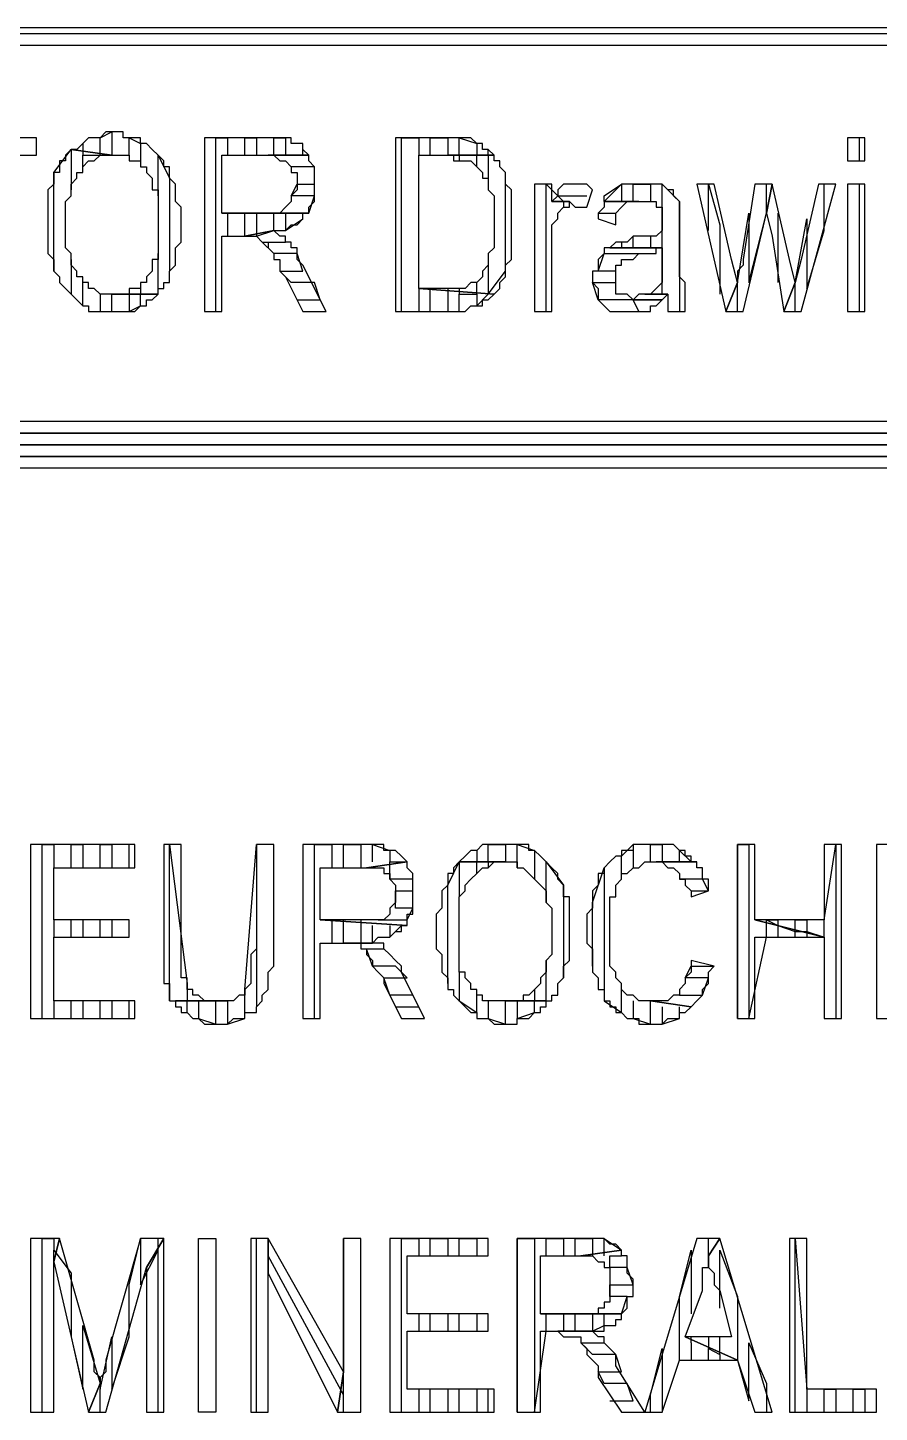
# Model space of a CAD drawing. Extents: x 0 to 594, y 0 to 420.
# Drawn here: x 424.55 to 439.25, y 48.3 to 72.2 of the extents above; entities that cross this region are included whole.
import ezdxf

# ---------------------------------------------------------------- set-up
doc = ezdxf.new("R2010")
doc.units = 0

msp = doc.modelspace()

# ---------------------------------------------------------------- linework, layer by layer
at = {"layer": 'GT_1', "flags": 128}
for points in [[(404, 72.2), (404, 71.9), (584, 71.9), (584, 72.2), (404, 72.2)], [(404, 72.1), (584, 72.1)], [(404, 72.1), (584, 72.1)], [(424.7, 70.3), (422.7, 70.3), (422.7, 70), (423.5, 70), (423.5, 67.3), (423.9, 67.3), (423.9, 70), (424.7, 70), (424.7, 70.3)], [(426, 70.4), (426, 70.4), (426, 70.4), (425.9, 70.4), (425.8, 70.3), (425.7, 70.3), (425.7, 70.3), (425.6, 70.3), (425.6, 70.3), (425.5, 70.2), (425.5, 70.2), (425.4, 70.1), (425.3, 70.1), (425.3, 70.1), (426, 70), (426.1, 70), (426.2, 70), (426.2, 70), (426.3, 70), (426.3, 69.9), (426.4, 69.9), (426.5, 69.9), (426.5, 69.8), (426.6, 69.8), (426.6, 69.7), (426.6, 69.7), (426.7, 69.6), (426.7, 69.5), (426.7, 69.4), (426.8, 69.4), (426.8, 69.3), (426.8, 69.2), (426.8, 69.2), (426.8, 69.1), (426.8, 69), (426.8, 68.9), (426.8, 68.8), (426.8, 68.7), (426.8, 68.6), (426.8, 68.6), (426.8, 68.5), (426.8, 68.4), (426.8, 68.3), (426.8, 68.2), (426.7, 68.2), (426.7, 68.1), (426.7, 68), (426.7, 68), (426.6, 67.9), (426.6, 67.8), (426.5, 67.8), (426.5, 67.7), (426.4, 67.7), (426.3, 67.7), (426.3, 67.6), (426.2, 67.6), (426.2, 67.6), (426.1, 67.6), (426, 67.6), (426.8, 67.6), (426.8, 67.7), (426.9, 67.7), (426.9, 67.8), (427, 67.8), (427, 67.9), (427, 68), (427.1, 68.1), (427.1, 68.1), (427.1, 68.2), (427.1, 68.3), (427.1, 68.4), (427.2, 68.5), (427.2, 68.5), (427.2, 68.6), (427.2, 68.7), (427.2, 68.8), (427.2, 68.9), (427.2, 69), (427.2, 69.1), (427.2, 69.1), (427.1, 69.2), (427.1, 69.3), (427.1, 69.4), (427.1, 69.5), (427.1, 69.5), (427, 69.6), (427, 69.6), (427, 69.7), (427, 69.8), (426.9, 69.8), (426.9, 69.9), (426.8, 70), (426.8, 70), (426.7, 70.1), (426.7, 70.1), (426.6, 70.2), (426.6, 70.2), (426.5, 70.2), (426.5, 70.3), (426.4, 70.3), (426.4, 70.3), (426.3, 70.3), (426.2, 70.3), (426.2, 70.4), (426.1, 70.4), (426, 70.4)], [(425.5, 70.2), (425.5, 70), (425.8, 70), (425.8, 70.3), (426, 70.4), (426, 70)], [(426.3, 70), (426.3, 70.3), (426.5, 70.2), (426.5, 69.8)], [(428.7, 70.3), (427.6, 70.3), (427.6, 67.3), (427.9, 67.3), (427.9, 68.6), (428.3, 68.6), (428.8, 68.7), (428.9, 68.7), (429, 68.7), (429, 68.7), (429.1, 68.8), (429.2, 68.8), (429.2, 68.8), (429.3, 68.9), (429.3, 68.9), (429.3, 69), (429.4, 69), (427.9, 69), (427.9, 70), (428.7, 70), (429.4, 70), (429.3, 70.1), (429.3, 70.2), (429.2, 70.2), (429.1, 70.2), (429.1, 70.2), (429.1, 70.3), (429, 70.3), (429, 70.3), (428.9, 70.3), (428.8, 70.3), (428.7, 70.3), (428.7, 70.3)], [(427.8, 67.3), (427.8, 70.3), (428, 70.3), (428, 70)], [(428.3, 70), (428.3, 70.3), (428.5, 70.3), (428.5, 70)], [(428.8, 70), (428.8, 70.3), (429, 70.3), (429, 70)], [(431.8, 70.3), (430.9, 70.3), (430.9, 67.3), (431.8, 67.3), (431.9, 67.3), (431.9, 67.3), (432, 67.3), (432.1, 67.3), (432.1, 67.3), (432.2, 67.4), (432.2, 67.4), (432.3, 67.4), (432.4, 67.4), (432.4, 67.5), (432.5, 67.5), (432.5, 67.5), (432.6, 67.6), (432.6, 67.6), (431.3, 67.7), (431.3, 70), (431.8, 70), (432.6, 70), (432.5, 70.1), (432.5, 70.1), (432.4, 70.1), (432.4, 70.2), (432.3, 70.2), (432.3, 70.2), (432.2, 70.3), (432.2, 70.3), (432.1, 70.3), (432.1, 70.3), (432, 70.3), (431.9, 70.3), (431.8, 70.3), (431.8, 70.3)], [(431, 67.3), (431, 70.3), (431.3, 70.3), (431.3, 70)], [(431.5, 70), (431.5, 70.3), (431.8, 70.3), (431.8, 70)], [(432, 70), (432, 70.3), (432.3, 70.2), (432.3, 70)], [(439, 70.3), (438.7, 70.3), (438.7, 69.9), (439, 69.9), (439, 70.3)], [(438.9, 70.3), (438.9, 69.9)], [(425.3, 70.1), (425.2, 70), (425.2, 69.9), (425.2, 69.9), (425.1, 69.9), (425.1, 69.8), (425.1, 69.7), (425, 69.7), (425, 69.6), (425, 69.5), (425, 69.5), (424.9, 69.4), (424.9, 69.3), (424.9, 69.2), (424.9, 69.1), (424.9, 69), (424.9, 69), (424.9, 68.9), (424.9, 68.8), (424.9, 68.7), (424.9, 68.7), (424.9, 68.6), (424.9, 68.5), (424.9, 68.4), (424.9, 68.3), (424.9, 68.3), (425, 68.2), (425, 68.1), (425, 68), (425.1, 67.9), (425.1, 67.9), (425.1, 67.8), (425.2, 67.7), (425.2, 67.7), (425.3, 67.6), (425.3, 67.6), (425.4, 67.5), (425.4, 67.5), (425.5, 67.4), (425.5, 67.4), (425.6, 67.4), (425.6, 67.3), (425.7, 67.3), (425.8, 67.3), (425.8, 67.3), (425.9, 67.3), (426, 67.3), (426, 67.3), (426.1, 67.3), (426.2, 67.3), (426.2, 67.3), (426.3, 67.3), (426.4, 67.3), (426.4, 67.3), (426.5, 67.4), (426.6, 67.4), (426.6, 67.4), (426.6, 67.5), (426.7, 67.5), (426.7, 67.5), (426.8, 67.6), (426, 67.6), (426, 67.6), (426, 67.6), (425.9, 67.6), (425.8, 67.6), (425.8, 67.6), (425.7, 67.7), (425.6, 67.7), (425.6, 67.8), (425.5, 67.8), (425.5, 67.9), (425.4, 67.9), (425.4, 67.9), (425.4, 68), (425.4, 68), (425.3, 68.1), (425.3, 68.2), (425.3, 68.3), (425.3, 68.3), (425.2, 68.4), (425.2, 68.5), (425.2, 68.6), (425.2, 68.7), (425.2, 68.8), (425.2, 68.8), (425.2, 68.9), (425.2, 69), (425.2, 69.1), (425.2, 69.2), (425.3, 69.3), (425.3, 69.4), (425.3, 69.4), (425.3, 69.5), (425.4, 69.6), (425.4, 69.6), (425.4, 69.7), (425.5, 69.7), (425.5, 69.8), (425.5, 69.8), (425.6, 69.9), (425.7, 69.9), (425.7, 69.9), (425.8, 70), (425.8, 70), (425.9, 70), (426, 70), (426, 70), (425.3, 70.1)], [(425, 68), (425, 69.7), (425.3, 70.1), (425.3, 69.4)], [(429.3, 70), (429.3, 70.1)], [(432.5, 70), (432.5, 70.1)], [(425.5, 69.8), (425.5, 70), (425.8, 70), (425.8, 70)], [(426.8, 69.3), (426.8, 70), (427, 69.6), (427, 68)], [(429.4, 70), (428.7, 70), (428.7, 70), (428.8, 70), (428.8, 70), (428.9, 69.9), (429, 69.9), (429, 69.9), (429.1, 69.8), (429.1, 69.8), (429.1, 69.7), (429.2, 69.7), (429.2, 69.6), (429.2, 69.5), (429.2, 69.5), (429.2, 69.4), (429.1, 69.3), (429.1, 69.2), (429.1, 69.2), (429, 69.1), (429, 69.1), (428.9, 69), (428.9, 69), (428.9, 69), (428.8, 69), (428.7, 69), (428.7, 69), (428.6, 69), (427.9, 69), (429.4, 69), (429.4, 69), (429.4, 69.1), (429.5, 69.2), (429.5, 69.2), (429.5, 69.3), (429.5, 69.4), (429.5, 69.5), (429.5, 69.6), (429.5, 69.6), (429.5, 69.7), (429.5, 69.8), (429.4, 69.9), (429.4, 69.9), (429.4, 70), (429.4, 70)], [(428.9, 69), (429.4, 69), (429.5, 69.3), (429.1, 69.3), (429.2, 69.5), (429.5, 69.5), (429.5, 69.8), (429.1, 69.8)], [(432.6, 70), (431.8, 70), (431.8, 70), (431.9, 70), (431.9, 69.9), (432, 69.9), (432.1, 69.9), (432.1, 69.9), (432.2, 69.9), (432.2, 69.9), (432.2, 69.9), (432.3, 69.8), (432.3, 69.8), (432.4, 69.7), (432.4, 69.6), (432.5, 69.6), (432.5, 69.5), (432.5, 69.4), (432.5, 69.4), (432.6, 69.3), (432.6, 69.2), (432.6, 69.1), (432.6, 69), (432.6, 68.9), (432.6, 68.8), (432.6, 68.7), (432.6, 68.6), (432.6, 68.6), (432.6, 68.5), (432.6, 68.4), (432.5, 68.3), (432.5, 68.3), (432.5, 68.2), (432.5, 68.1), (432.5, 68.1), (432.4, 68), (432.4, 67.9), (432.4, 67.9), (432.3, 67.8), (432.3, 67.8), (432.2, 67.8), (432.1, 67.7), (432.1, 67.7), (432.1, 67.7), (432, 67.7), (431.9, 67.7), (431.8, 67.7), (431.8, 67.7), (431.3, 67.7), (432.6, 67.6), (432.7, 67.7), (432.7, 67.8), (432.7, 67.8), (432.8, 67.9), (432.8, 68), (432.8, 68), (432.8, 68.1), (432.9, 68.2), (432.9, 68.2), (432.9, 68.3), (432.9, 68.4), (432.9, 68.5), (432.9, 68.6), (432.9, 68.6), (432.9, 68.7), (432.9, 68.8), (432.9, 68.9), (432.9, 69), (432.9, 69.1), (432.9, 69.2), (432.9, 69.2), (432.9, 69.3), (432.9, 69.4), (432.8, 69.5), (432.8, 69.5), (432.8, 69.6), (432.8, 69.7), (432.8, 69.7), (432.7, 69.8), (432.7, 69.9), (432.6, 69.9), (432.6, 70)], [(432, 70), (432, 69.9)], [(432.3, 69.8), (432.3, 70), (432.5, 70), (432.5, 69.4)], [(432.5, 68.3), (432.5, 67.6), (432.8, 68), (432.8, 69.7)], [(433.6, 69.5), (433.3, 69.5), (433.3, 67.3), (433.6, 67.3), (433.6, 68.4), (433.6, 68.5), (433.6, 68.6), (433.6, 68.6), (433.6, 68.7), (433.6, 68.8), (433.7, 68.9), (433.7, 69), (433.7, 69), (433.8, 69.1), (433.8, 69.1), (433.9, 69.1), (433.9, 69.2), (433.6, 69.2), (433.6, 69.5)], [(433.5, 67.3), (433.5, 69.5), (433.8, 69.2), (433.8, 69.1)], [(434, 69.5), (433.9, 69.5), (433.8, 69.5), (433.8, 69.5), (433.7, 69.4), (433.7, 69.4), (433.7, 69.3), (433.6, 69.2), (433.6, 69.2), (433.9, 69.2), (434, 69.1), (434, 69.1), (434.1, 69.1), (434.2, 69.1), (434.3, 69.4), (434.2, 69.5), (434.1, 69.5), (434.1, 69.5), (434, 69.5), (434, 69.5)], [(434.5, 69.2), (434.5, 69.2), (434.5, 69.1), (434.4, 69), (434.4, 69), (434.4, 68.9), (434.7, 68.8), (434.7, 68.9), (434.7, 69), (434.7, 69), (434.8, 69.1), (434.8, 69.1), (434.9, 69.2), (434.9, 69.2), (435, 69.2), (435, 69.2), (435.1, 69.2), (434.5, 69.2), (434.5, 69.3), (434.8, 69.5), (434.8, 69.2)], [(435.2, 69.5), (435.1, 69.5), (435, 69.5), (435, 69.5), (434.9, 69.5), (434.8, 69.5), (434.8, 69.5), (434.7, 69.4), (434.7, 69.4), (434.6, 69.3), (434.6, 69.3), (434.5, 69.2), (435.1, 69.2), (435.2, 69.2), (435.2, 69.2), (435.3, 69.2), (435.4, 69.2), (435.4, 69.1), (435.5, 69.1), (435.5, 69.1), (435.5, 69), (435.5, 69), (435.5, 68.9), (435.5, 68.8), (435.5, 68.7), (435.5, 68.7), (435.5, 68.7), (435.4, 68.6), (435.3, 68.6), (435.3, 68.6), (435.2, 68.6), (435.1, 68.6), (435, 68.6), (434.9, 68.5), (434.9, 68.5), (434.8, 68.5), (434.8, 68.5), (434.7, 68.5), (434.7, 68.5), (434.6, 68.4), (435.5, 68.4), (435.5, 68.3), (435.5, 68.2), (435.5, 68.1), (435.5, 68), (435.5, 68), (435.5, 67.9), (435.5, 67.9), (435.5, 67.8), (435.4, 67.7), (435.4, 67.7), (435.3, 67.6), (435.3, 67.6), (435.2, 67.6), (435.6, 67.6), (435.6, 67.5), (435.6, 67.5), (435.6, 67.4), (435.6, 67.3), (435.9, 67.3), (435.9, 67.3), (435.9, 67.4), (435.9, 67.5), (435.9, 67.6), (435.9, 67.6), (435.9, 67.7), (435.9, 67.7), (435.9, 67.8), (435.8, 67.9), (435.8, 68), (435.8, 68.1), (435.8, 68.2), (435.8, 68.7), (435.8, 68.8), (435.8, 68.9), (435.8, 69), (435.8, 69), (435.8, 69.1), (435.8, 69.2), (435.8, 69.2), (435.7, 69.3), (435.7, 69.3), (435.7, 69.4), (435.6, 69.4), (435.5, 69.5), (435.5, 69.5), (435.5, 69.5), (435.4, 69.5), (435.3, 69.5), (435.3, 69.5), (435.2, 69.5)], [(435, 69.2), (435, 69.5), (435.3, 69.5), (435.3, 69.2)], [(435.3, 67.6), (435.3, 67.6), (435.5, 67.6), (435.5, 69.5), (435.8, 69.2), (435.8, 67.3)], [(436.4, 69.5), (436.1, 69.5), (436.6, 67.3), (436.8, 67.8), (436.7, 68.2), (436.4, 69.5)], [(436.3, 68.7), (436.3, 69.5), (436.5, 68.8), (436.5, 67.6)], [(437.4, 69.5), (437.1, 69.5), (436.9, 68.2), (436.9, 68.1), (436.8, 68), (436.8, 67.9), (436.8, 67.8), (436.8, 67.8), (436.8, 67.8), (436.6, 67.3), (436.9, 67.3), (437.3, 69), (437.4, 69.5)], [(436.8, 67.3), (436.8, 67.8), (437, 69), (437, 67.8), (437.3, 69), (437.3, 69.5)], [(437.4, 69.5), (437.3, 69), (437.4, 68.6), (437.6, 67.3), (437.8, 67.8), (437.7, 68.2), (437.4, 69.5)], [(438.5, 69.5), (438.2, 69.5), (437.9, 68.2), (437.8, 67.8), (437.6, 67.3), (437.9, 67.3), (438.5, 69.5)], [(437.8, 67.3), (437.8, 67.8), (438, 68.9), (438, 67.7), (438.3, 68.7), (438.3, 69.5)], [(439, 69.5), (438.7, 69.5), (438.7, 67.3), (439, 67.3), (439, 69.5)], [(438.9, 69.5), (438.9, 67.3)], [(433.7, 69.3), (434.2, 69.3)], [(428, 69), (428, 68.6), (428.3, 68.6), (428.3, 69)], [(428.5, 69), (428.5, 68.6), (428.8, 68.7), (428.8, 69)], [(429, 69), (429, 68.7), (429.3, 68.9), (429.3, 69)], [(434.4, 69), (434.7, 69)], [(437.5, 69), (437.5, 67.8)], [(428.8, 68.7), (428.3, 68.6), (428.3, 68.6), (428.4, 68.6), (428.5, 68.6), (428.5, 68.6), (428.5, 68.6), (428.6, 68.5), (428.6, 68.5), (428.7, 68.5), (428.7, 68.4), (428.8, 68.3), (428.8, 68.3), (428.8, 68.2), (428.9, 68.2), (428.9, 68.1), (428.9, 68), (429, 67.9), (429.3, 67.3), (429.7, 67.3), (429.3, 68.1), (429.3, 68.1), (429.2, 68.2), (429.2, 68.3), (429.2, 68.4), (429.1, 68.4), (429.1, 68.5), (429, 68.5), (429, 68.5), (429, 68.6), (428.9, 68.6), (428.8, 68.7)], [(434.8, 68.5), (434.8, 68.4), (435, 68.4), (435, 68.6)], [(435.3, 68.6), (435.3, 68.4)], [(429.2, 67.5), (429.6, 67.5), (429.5, 67.8), (429.1, 67.8), (428.9, 68), (429.3, 68), (429.2, 68.3), (428.8, 68.3), (428.6, 68.5), (429, 68.5)], [(434.6, 68.4), (434.5, 68.4), (434.5, 68.4), (434.5, 68.3), (434.4, 68.2), (434.4, 68.2), (434.4, 68.1), (434.4, 68), (434.3, 68), (434.3, 67.9), (434.3, 67.9), (434.3, 67.8), (434.4, 67.7), (434.4, 67.6), (434.4, 67.6), (434.4, 67.5), (434.5, 67.4), (434.5, 67.4), (434.5, 67.4), (434.6, 67.3), (434.7, 67.3), (434.7, 67.3), (434.8, 67.3), (434.9, 67.3), (434.9, 67.3), (435, 67.3), (435.1, 67.3), (435.1, 67.3), (435.2, 67.3), (435.3, 67.3), (435.3, 67.3), (435.3, 67.4), (435.4, 67.4), (435.5, 67.5), (435.5, 67.5), (435, 67.5), (435, 67.5), (434.9, 67.6), (434.8, 67.6), (434.8, 67.6), (434.7, 67.6), (434.7, 67.7), (434.7, 67.7), (434.7, 67.8), (434.7, 67.9), (434.7, 67.9), (434.7, 68), (434.7, 68.1), (434.7, 68.1), (434.8, 68.1), (434.8, 68.2), (434.9, 68.2), (434.9, 68.2), (435, 68.2), (435.1, 68.3), (435.1, 68.3), (435.2, 68.3), (435.3, 68.3), (435.3, 68.3), (435.4, 68.3), (435.4, 68.4), (435.5, 68.4), (435.5, 68.4), (434.6, 68.4)], [(425.3, 68.2), (425.3, 67.6), (425.5, 67.4), (425.5, 67.8)], [(426.5, 67.8), (426.5, 67.6), (426.8, 67.6), (426.8, 68.3)], [(434.7, 67.3), (435.1, 67.3), (435, 67.5), (434.4, 67.5), (434.3, 67.8), (434.7, 67.8), (434.7, 68), (434.4, 68), (434.5, 68.3), (435.3, 68.3)], [(431.3, 67.7), (431.3, 67.3), (431.5, 67.3), (431.5, 67.7)], [(431.8, 67.7), (431.8, 67.3), (432, 67.3), (432, 67.6)], [(432, 67.7), (432, 67.6), (432.3, 67.6), (432.3, 67.8)], [(425.8, 67.6), (425.8, 67.3), (426, 67.3), (426, 67.6), (426.3, 67.6), (426.3, 67.3), (426.5, 67.4), (426.5, 67.6)], [(426.3, 67.6), (426.3, 67.6)], [(432.3, 67.6), (432.3, 67.4), (432.5, 67.6), (432.5, 67.6)], [(435.2, 67.6), (435.1, 67.6), (435.1, 67.6), (435, 67.5), (435.5, 67.5), (435.6, 67.6), (435.2, 67.6)], [(435, 67.5), (435.5, 67.5)], [(584, 64.6), (584, 65.4), (404, 65.4), (404, 64.6), (584, 64.6)], [(404, 65.4), (404, 64.6), (584, 64.6), (584, 65.4), (404, 65.4)], [(584, 65.2), (404, 65.2), (404, 65), (584, 65), (584, 64.8), (404, 64.8)], [(404, 64.8), (584, 64.8), (584, 65), (404, 65), (404, 65.2), (584, 65.2)], [(404, 65), (584, 65)], [(426.4, 58.1), (424.6, 58.1), (424.6, 55.1), (426.4, 55.1), (426.4, 55.4), (425, 55.4), (425, 56.5), (426.3, 56.5), (426.3, 56.8), (425, 56.8), (425, 57.7), (426.4, 57.7), (426.4, 58.1)], [(424.8, 55.1), (424.8, 58.1), (425, 58.1), (425, 57.7)], [(425.3, 57.7), (425.3, 58.1), (425.5, 58.1), (425.5, 57.7)], [(425.8, 57.7), (425.8, 58.1), (426, 58.1), (426, 57.7)], [(426.3, 57.7), (426.3, 58.1)], [(427.2, 58.1), (426.9, 58.1), (426.9, 56.3), (426.9, 56.2), (426.9, 56.1), (426.9, 56), (426.9, 56), (426.9, 55.9), (426.9, 55.8), (426.9, 55.7), (427, 55.7), (427, 55.6), (427, 55.6), (427, 55.5), (427, 55.4), (427.1, 55.4), (427.8, 55.4), (427.8, 55.4), (427.7, 55.4), (427.6, 55.4), (427.6, 55.4), (427.5, 55.5), (427.5, 55.5), (427.4, 55.5), (427.4, 55.6), (427.3, 55.6), (427.3, 55.7), (427.3, 55.8), (427.2, 55.8), (427.2, 55.9), (427.2, 56), (427.2, 56), (427.2, 56.1), (427.2, 56.2), (427.2, 56.3), (427.2, 58.1)], [(427, 55.4), (427, 58.1), (427.3, 55.7), (427.3, 55.4), (427.5, 55.4), (427.5, 55.4)], [(428.8, 58.1), (428.5, 58.1), (428.5, 56.3), (428.5, 56.3), (428.4, 56.2), (428.4, 56.1), (428.4, 56), (428.4, 55.9), (428.4, 55.8), (428.4, 55.7), (428.4, 55.7), (428.3, 55.6), (428.3, 55.6), (428.3, 55.6), (428.3, 55.5), (428.2, 55.5), (428.2, 55.5), (428.1, 55.4), (428, 55.4), (428, 55.4), (427.9, 55.4), (427.8, 55.4), (427.1, 55.4), (427.1, 55.3), (427.2, 55.3), (427.2, 55.2), (427.3, 55.2), (427.3, 55.2), (427.4, 55.1), (427.4, 55.1), (427.5, 55.1), (427.5, 55.1), (427.6, 55), (427.7, 55), (427.8, 55), (427.8, 55), (427.9, 55), (428, 55), (428, 55), (428.1, 55.1), (428.2, 55.1), (428.2, 55.1), (428.3, 55.1), (428.3, 55.2), (428.4, 55.2), (428.5, 55.2), (428.5, 55.3), (428.6, 55.4), (428.6, 55.4), (428.6, 55.5), (428.7, 55.6), (428.7, 55.6), (428.7, 55.7), (428.7, 55.7), (428.7, 55.8), (428.7, 55.9), (428.8, 56), (428.8, 56.1), (428.8, 56.1), (428.8, 56.2), (428.8, 56.3), (428.8, 58.1)], [(427.3, 55.2), (427.3, 55.4), (427.5, 55.4), (427.5, 55.1), (427.8, 55), (427.8, 55.4), (428, 55.4), (428, 55), (428.3, 55.1), (428.3, 55.6), (428.5, 58.1), (428.5, 55.3)], [(430.4, 58.1), (429.3, 58.1), (429.3, 55.1), (429.6, 55.1), (429.6, 56.4), (430, 56.4), (430.5, 56.4), (430.6, 56.5), (430.7, 56.5), (430.7, 56.5), (430.8, 56.5), (430.9, 56.6), (430.9, 56.6), (431, 56.6), (431, 56.7), (431.1, 56.7), (431.1, 56.7), (429.6, 56.8), (429.6, 57.7), (430.4, 57.7), (431.1, 57.8), (431, 57.9), (431, 57.9), (430.9, 58), (430.9, 58), (430.8, 58), (430.8, 58), (430.7, 58), (430.7, 58.1), (430.6, 58.1), (430.5, 58.1), (430.5, 58.1), (430.4, 58.1)], [(429.5, 55.1), (429.5, 58.1), (429.8, 58.1), (429.8, 57.7)], [(430, 57.7), (430, 58.1), (430.3, 58.1), (430.3, 57.7)], [(430.5, 57.8), (430.5, 58.1), (430.8, 58), (430.8, 57.8)], [(432.8, 58.1), (432.7, 58.1), (432.6, 58.1), (432.6, 58.1), (432.5, 58.1), (432.4, 58.1), (432.4, 58.1), (432.3, 58), (432.3, 58), (432.2, 58), (432.1, 57.9), (432.1, 57.9), (432, 57.8), (432.8, 57.8), (432.8, 57.8), (432.9, 57.8), (433, 57.8), (433, 57.7), (433.1, 57.7), (433.1, 57.7), (433.2, 57.6), (433.2, 57.6), (433.3, 57.5), (433.3, 57.5), (433.4, 57.4), (433.4, 57.4), (433.5, 57.3), (433.5, 57.2), (433.5, 57.2), (433.5, 57.1), (433.6, 57), (433.6, 56.9), (433.6, 56.8), (433.6, 56.8), (433.6, 56.7), (433.6, 56.6), (433.6, 56.5), (433.6, 56.4), (433.6, 56.3), (433.6, 56.2), (433.6, 56.2), (433.5, 56.1), (433.5, 56), (433.5, 55.9), (433.5, 55.9), (433.4, 55.8), (433.4, 55.7), (433.4, 55.7), (433.4, 55.7), (433.3, 55.6), (433.3, 55.6), (433.2, 55.5), (433.1, 55.5), (433.1, 55.4), (433, 55.4), (433, 55.4), (432.9, 55.4), (432.8, 55.4), (432.8, 55.4), (433.5, 55.4), (433.6, 55.4), (433.6, 55.5), (433.7, 55.5), (433.7, 55.6), (433.7, 55.7), (433.8, 55.8), (433.8, 55.8), (433.8, 55.8), (433.8, 55.9), (433.8, 56), (433.9, 56.1), (433.9, 56.1), (433.9, 56.2), (433.9, 56.3), (433.9, 56.4), (433.9, 56.5), (433.9, 56.6), (433.9, 56.7), (433.9, 56.8), (433.9, 56.8), (433.9, 56.9), (433.9, 57), (433.9, 57.1), (433.9, 57.2), (433.8, 57.2), (433.8, 57.3), (433.8, 57.4), (433.8, 57.4), (433.7, 57.5), (433.7, 57.5), (433.7, 57.6), (433.6, 57.7), (433.6, 57.7), (433.5, 57.8), (433.5, 57.8), (433.4, 57.9), (433.4, 57.9), (433.3, 58), (433.3, 58), (433.2, 58), (433.2, 58.1), (433.1, 58.1), (433, 58.1), (433, 58.1), (432.9, 58.1), (432.8, 58.1), (432.8, 58.1)], [(432.3, 58), (432.3, 57.8), (432.5, 57.8), (432.5, 58.1), (432.8, 58.1), (432.8, 57.8)], [(433, 57.7), (433, 58.1), (433.3, 58), (433.3, 57.5)], [(435.4, 58.1), (435.3, 58.1), (435.2, 58.1), (435.2, 58.1), (435.1, 58.1), (435, 58.1), (435, 58), (434.9, 58), (434.8, 58), (434.8, 57.9), (434.7, 57.9), (434.7, 57.9), (434.6, 57.8), (434.6, 57.8), (434.5, 57.7), (434.5, 57.6), (434.4, 57.6), (434.4, 57.5), (434.4, 57.4), (434.3, 57.3), (434.3, 57.3), (434.3, 57.2), (434.3, 57.1), (434.3, 57), (434.3, 57), (434.2, 56.9), (434.2, 56.8), (434.2, 56.7), (434.2, 56.6), (434.2, 56.5), (434.2, 56.4), (434.2, 56.4), (434.3, 56.3), (434.3, 56.2), (434.3, 56.1), (434.3, 56), (434.3, 55.9), (434.3, 55.9), (434.4, 55.8), (434.4, 55.7), (434.4, 55.6), (434.5, 55.6), (434.5, 55.5), (434.5, 55.4), (434.6, 55.4), (434.6, 55.3), (434.7, 55.3), (434.7, 55.2), (434.8, 55.2), (434.8, 55.2), (434.9, 55.1), (435, 55.1), (435, 55.1), (435.1, 55.1), (435.1, 55), (435.2, 55), (435.3, 55), (435.4, 55), (435.4, 55), (435.5, 55), (435.5, 55), (435.6, 55.1), (435.7, 55.1), (435.7, 55.1), (435.8, 55.1), (435.8, 55.2), (435.9, 55.2), (435.9, 55.2), (436, 55.3), (436, 55.3), (435.3, 55.4), (435.3, 55.4), (435.2, 55.4), (435.2, 55.4), (435.1, 55.4), (435.1, 55.4), (435, 55.5), (434.9, 55.5), (434.9, 55.5), (434.8, 55.6), (434.8, 55.6), (434.8, 55.7), (434.7, 55.8), (434.7, 55.9), (434.7, 55.9), (434.6, 56), (434.6, 56.1), (434.6, 56.2), (434.6, 56.3), (434.6, 56.3), (434.6, 56.4), (434.6, 56.5), (434.6, 56.6), (434.6, 56.7), (434.6, 56.8), (434.6, 56.9), (434.6, 56.9), (434.6, 57), (434.6, 57.1), (434.6, 57.2), (434.7, 57.2), (434.7, 57.3), (434.7, 57.4), (434.8, 57.5), (434.8, 57.5), (434.8, 57.6), (434.9, 57.6), (434.9, 57.6), (435, 57.7), (435, 57.7), (435.1, 57.7), (435.2, 57.8), (435.2, 57.8), (435.3, 57.8), (435.4, 57.8), (436.1, 57.8), (436, 57.8), (436, 57.9), (435.9, 57.9), (435.9, 58), (435.8, 58), (435.8, 58), (435.7, 58.1), (435.6, 58.1), (435.6, 58.1), (435.5, 58.1), (435.4, 58.1), (435.4, 58.1)], [(434.8, 57.5), (434.8, 57.9), (435, 58.1), (435, 57.7)], [(435.3, 57.8), (435.3, 58.1), (435.5, 58.1), (435.5, 57.8)], [(436.8, 55.1), (436.8, 58.1), (437, 58.1), (437, 55.1), (437.3, 56.5), (437.3, 56.8), (437.5, 56.7), (437.5, 56.5), (437.8, 56.5), (437.8, 56.6), (438, 56.6), (438, 56.5)], [(437.1, 58.1), (436.8, 58.1), (436.8, 55.1), (437.1, 55.1), (437.1, 56.5), (438.3, 56.5), (437.1, 56.8), (437.1, 58.1)], [(438.6, 58.1), (438.3, 58.1), (438.3, 56.8), (437.1, 56.8), (438.3, 56.5), (438.3, 55.1), (438.6, 55.1), (438.6, 58.1)], [(437.3, 56.8), (437.3, 56.8), (437.5, 56.8), (437.5, 56.7), (437.8, 56.6), (437.8, 56.8), (438, 56.8), (438, 56.6), (438.3, 56.5), (438.3, 56.8), (438.5, 58.1), (438.5, 55.1)], [(440.9, 58.1), (439.2, 58.1), (439.2, 55.1), (441, 55.1), (441, 55.4), (439.5, 55.4), (439.5, 56.5), (440.8, 56.5), (440.8, 56.8), (439.5, 56.8), (439.5, 57.7), (440.9, 57.7), (440.9, 58.1)], [(435.8, 57.8), (435.8, 58), (436, 57.8), (436, 57.8)], [(430.6, 56.8), (431.1, 56.8), (431.2, 57), (430.9, 57), (430.9, 57.3), (431.2, 57.3), (431.2, 57.5), (430.8, 57.5), (430.8, 57.8), (431.1, 57.8), (430.4, 57.7), (430.4, 57.7), (430.5, 57.7), (430.6, 57.7), (430.6, 57.7), (430.7, 57.7), (430.7, 57.6), (430.8, 57.6), (430.8, 57.6), (430.8, 57.5), (430.9, 57.4), (430.9, 57.3), (430.9, 57.3), (430.9, 57.2), (430.9, 57.1), (430.9, 57.1), (430.8, 57), (430.8, 56.9), (430.8, 56.9), (430.7, 56.8), (430.6, 56.8), (430.6, 56.8), (430.5, 56.8), (430.5, 56.8), (430.4, 56.8), (430.3, 56.8), (429.6, 56.8), (431.1, 56.7), (431.1, 56.8), (431.1, 56.9), (431.2, 56.9), (431.2, 57), (431.2, 57.1), (431.2, 57.2), (431.2, 57.3), (431.2, 57.3), (431.2, 57.4), (431.2, 57.5), (431.2, 57.6), (431.2, 57.6), (431.1, 57.7), (431.1, 57.7), (431.1, 57.8)], [(431, 57.8), (431, 57.8)], [(432, 57.8), (432, 57.8), (431.9, 57.7), (431.9, 57.7), (431.9, 57.6), (431.8, 57.6), (431.8, 57.5), (431.8, 57.4), (431.8, 57.4), (431.7, 57.3), (431.7, 57.2), (431.7, 57.1), (431.7, 57.1), (431.7, 57), (431.6, 56.9), (431.6, 56.8), (431.6, 56.7), (431.6, 56.6), (431.6, 56.5), (431.6, 56.5), (431.6, 56.4), (431.6, 56.3), (431.6, 56.3), (431.7, 56.2), (431.7, 56.1), (431.7, 56), (431.7, 55.9), (431.7, 55.9), (431.8, 55.8), (431.8, 55.8), (431.8, 55.7), (431.8, 55.6), (431.9, 55.6), (431.9, 55.5), (432, 55.4), (432, 55.4), (432.1, 55.3), (432.1, 55.3), (432.2, 55.2), (432.2, 55.2), (432.3, 55.2), (432.3, 55.1), (432.4, 55.1), (432.4, 55.1), (432.5, 55.1), (432.6, 55), (432.6, 55), (432.7, 55), (432.8, 55), (432.8, 55), (432.9, 55), (432.9, 55), (433, 55), (433, 55.1), (433.1, 55.1), (433.2, 55.1), (433.2, 55.1), (433.3, 55.2), (433.4, 55.2), (433.4, 55.3), (433.5, 55.3), (433.5, 55.4), (432.8, 55.4), (432.7, 55.4), (432.6, 55.4), (432.6, 55.4), (432.5, 55.4), (432.4, 55.4), (432.4, 55.5), (432.3, 55.5), (432.3, 55.6), (432.2, 55.6), (432.2, 55.7), (432.2, 55.7), (432.1, 55.8), (432.1, 55.8), (432.1, 55.9), (432, 55.9), (432, 56), (432, 56.1), (432, 56.2), (432, 56.3), (432, 56.3), (432, 56.4), (432, 56.5), (432, 56.6), (432, 56.7), (432, 56.8), (432, 56.9), (432, 57), (432, 57.1), (432, 57.1), (432, 57.2), (432.1, 57.3), (432.1, 57.3), (432.1, 57.4), (432.2, 57.5), (432.2, 57.5), (432.2, 57.5), (432.3, 57.6), (432.3, 57.6), (432.4, 57.7), (432.5, 57.7), (432.5, 57.7), (432.6, 57.8), (432.6, 57.8), (432.7, 57.8), (432.8, 57.8), (432, 57.8)], [(431.8, 55.7), (431.8, 57.4), (432, 57.8), (432, 57.2)], [(432.3, 57.6), (432.3, 57.8), (432.5, 57.8), (432.5, 57.7)], [(433.5, 57.1), (433.5, 57.8), (433.8, 57.4), (433.8, 55.8)], [(434.3, 56), (434.3, 57.1), (434.5, 57.7), (434.5, 55.4), (434.8, 55.2), (434.8, 55.6)], [(436.1, 57.8), (435.4, 57.8), (435.4, 57.8), (435.5, 57.8), (435.5, 57.8), (435.6, 57.7), (435.7, 57.7), (435.7, 57.7), (435.8, 57.6), (435.8, 57.6), (435.8, 57.5), (435.9, 57.5), (435.9, 57.4), (436, 57.3), (436, 57.3), (436, 57.2), (436.3, 57.3), (436.3, 57.3), (436.3, 57.4), (436.3, 57.5), (436.2, 57.5), (436.2, 57.6), (436.2, 57.7), (436.1, 57.7), (436.1, 57.8)], [(436, 57.3), (436.3, 57.3), (436.2, 57.5), (435.8, 57.5)], [(425, 56.8), (425, 56.5)], [(425.3, 56.5), (425.3, 56.8)], [(425.5, 56.8), (425.5, 56.5)], [(425.8, 56.5), (425.8, 56.8)], [(426, 56.8), (426, 56.5)], [(429.8, 56.8), (429.8, 56.4), (430, 56.4), (430, 56.8)], [(430.3, 56.8), (430.3, 56.4), (430.5, 56.4), (430.5, 56.7)], [(430.8, 56.7), (430.8, 56.5), (431, 56.7), (431, 56.7)], [(430.5, 56.4), (430, 56.4), (430, 56.4), (430.1, 56.4), (430.2, 56.4), (430.2, 56.4), (430.3, 56.4), (430.3, 56.3), (430.3, 56.3), (430.4, 56.3), (430.4, 56.2), (430.5, 56.1), (430.5, 56.1), (430.5, 56), (430.6, 55.9), (430.6, 55.9), (430.7, 55.8), (430.7, 55.7), (431, 55.1), (431.4, 55.1), (431, 55.9), (431, 55.9), (431, 56), (430.9, 56.1), (430.9, 56.1), (430.8, 56.2), (430.8, 56.2), (430.7, 56.3), (430.7, 56.3), (430.7, 56.4), (430.6, 56.4), (430.5, 56.4)], [(430.9, 55.3), (431.3, 55.3), (431.2, 55.5), (430.8, 55.5), (430.7, 55.8), (431.1, 55.8), (430.9, 56), (430.5, 56), (430.4, 56.3), (430.7, 56.3)], [(433.3, 55.6), (433.3, 55.4), (433.5, 55.4), (433.5, 56.1)], [(436, 56.1), (436, 56.1), (436, 56), (436, 55.9), (436, 55.9), (435.9, 55.8), (435.9, 55.7), (435.9, 55.7), (435.8, 55.6), (435.8, 55.6), (435.8, 55.5), (435.7, 55.5), (435.7, 55.5), (435.6, 55.4), (435.5, 55.4), (435.5, 55.4), (435.4, 55.4), (435.3, 55.4), (436, 55.3), (436.1, 55.4), (436.1, 55.4), (436.2, 55.5), (436.2, 55.6), (436.2, 55.6), (436.3, 55.7), (436.3, 55.8), (436.3, 55.9), (436.3, 55.9), (436.4, 56), (436, 56.1)], [(435.8, 55.5), (436.2, 55.5), (436.3, 55.8), (435.9, 55.8), (436, 56), (436.4, 56)], [(432, 55.9), (432, 55.4), (432.3, 55.2), (432.3, 55.6)], [(425, 55.4), (425, 55.1), (425.3, 55.1), (425.3, 55.4)], [(425.5, 55.4), (425.5, 55.1), (425.8, 55.1), (425.8, 55.4)], [(426, 55.4), (426, 55.1), (426.3, 55.1), (426.3, 55.4)], [(432.5, 55.4), (432.5, 55.1), (432.8, 55), (432.8, 55.4), (433, 55.4), (433, 55.1), (433.3, 55.2), (433.3, 55.4)], [(433, 55.4), (433, 55.4)], [(435, 55.4), (435, 55.1), (435.3, 55), (435.3, 55.4)], [(435.5, 55.3), (435.5, 55), (435.8, 55.1), (435.8, 55.3)], [(425.1, 51.3), (424.6, 51.3), (424.6, 48.3), (425, 48.3), (425, 50.9), (425.1, 51.3)], [(424.8, 48.3), (424.8, 51.3), (425, 51.3), (425, 51.1)], [(425.1, 51.3), (425, 50.9), (425.6, 48.3), (425.8, 48.8), (425.8, 48.8), (425.8, 48.8), (425.8, 48.9), (425.7, 49), (425.7, 49.1), (425.7, 49.2), (425.1, 51.3)], [(426.9, 51.3), (426.5, 51.3), (425.9, 49.2), (425.9, 49.1), (425.9, 49), (425.9, 49), (425.8, 48.9), (425.8, 48.8), (425.8, 48.8), (425.6, 48.3), (425.9, 48.3), (426.6, 50.8), (426.9, 51.3)], [(425.8, 48.3), (425.8, 48.7), (426, 49.6), (426, 48.7), (426.3, 49.6), (426.3, 50.5), (426.5, 51.3), (426.5, 50.5), (426.8, 51.1), (426.8, 51.3)], [(426.9, 51.3), (426.6, 50.8), (426.6, 48.3), (426.9, 48.3), (426.9, 51.3)], [(427.5, 48.3), (427.5, 51.3), (427.8, 51.3), (427.8, 48.3)], [(427.5, 48.3), (427.5, 51.3), (427.8, 51.3), (427.8, 48.3), (427.5, 48.3)], [(428.7, 51.3), (428.4, 51.3), (428.4, 48.3), (428.7, 48.3), (428.7, 50.7), (428.7, 51.3)], [(428.5, 48.3), (428.5, 51.3)], [(428.7, 51.3), (428.7, 50.7), (429.9, 48.3), (430, 49), (428.7, 51.3)], [(430.3, 51.3), (430, 51.3), (430, 49), (429.9, 48.3), (430.3, 48.3), (430.3, 51.3)], [(430, 48.3), (430, 51.3)], [(432.5, 51.3), (430.8, 51.3), (430.8, 48.3), (432.6, 48.3), (432.6, 48.7), (431.1, 48.7), (431.1, 49.7), (432.5, 49.7), (432.5, 50), (431.1, 50), (431.1, 51), (432.5, 51), (432.5, 51.3)], [(431, 48.3), (431, 51.3), (431.3, 51.3), (431.3, 51)], [(431.5, 51), (431.5, 51.3), (431.8, 51.3), (431.8, 51)], [(432, 51), (432, 51.3), (432.3, 51.3), (432.3, 51)], [(433, 48.3), (433, 51.3), (433.3, 51.3), (433.3, 48.3), (433.5, 49.7), (433.5, 50)], [(434.1, 51.3), (433, 51.3), (433, 48.3), (433.4, 48.3), (433.4, 49.7), (433.7, 49.7), (434.3, 49.7), (434.3, 49.7), (434.4, 49.7), (434.5, 49.7), (434.5, 49.8), (434.6, 49.8), (434.7, 49.8), (434.7, 49.9), (434.8, 49.9), (434.8, 50), (434.8, 50), (433.4, 50), (433.4, 51), (434.1, 51), (434.8, 51.1), (434.8, 51.1), (434.7, 51.2), (434.7, 51.2), (434.6, 51.2), (434.5, 51.3), (434.5, 51.3), (434.4, 51.3), (434.3, 51.3), (434.3, 51.3), (434.2, 51.3), (434.1, 51.3)], [(433.5, 51), (433.5, 51.3), (433.8, 51.3), (433.8, 51)], [(434, 51), (434, 51.3), (434.3, 51.3), (434.3, 51)], [(434.5, 51), (434.5, 51.3), (434.8, 51.1), (434.8, 51.1)], [(436.5, 51.3), (436.1, 51.3), (435.2, 48.3), (435.5, 48.3), (435.8, 49.2), (436.8, 49.2), (435.9, 49.6), (436.2, 50.4), (436.2, 50.5), (436.2, 50.6), (436.2, 50.7), (436.2, 50.8), (436.3, 50.8), (436.3, 50.9), (436.3, 51), (436.5, 51.3)], [(436.5, 51.3), (436.3, 51), (436.3, 50.9), (436.3, 50.9), (436.3, 50.8), (436.4, 50.7), (436.4, 50.7), (436.4, 50.6), (436.4, 50.5), (436.5, 50.4), (436.7, 49.6), (435.9, 49.6), (436.8, 49.2), (437.1, 48.3), (437.4, 48.3), (436.5, 51.3)], [(436.3, 51), (436.3, 51.3)], [(438, 51.3), (437.7, 51.3), (437.7, 48.3), (439.2, 48.3), (439.2, 48.7), (438, 48.7), (438, 51.3)], [(437.8, 48.3), (437.8, 51.3), (438, 48.7), (438, 48.3), (438.3, 48.3), (438.3, 48.7), (438.5, 48.7), (438.5, 48.3), (438.8, 48.3), (438.8, 48.7), (439, 48.7), (439, 48.3)], [(425, 50.6), (425, 51.1), (425.3, 50.7), (425.3, 49.6), (425.5, 48.7), (425.5, 49.8), (425.8, 48.8), (425.8, 48.7)], [(426.8, 48.3), (426.8, 51.1)], [(430, 48.6), (428.7, 51)], [(434.8, 51.1), (434.1, 51), (434.1, 51), (434.2, 51), (434.3, 51), (434.4, 50.9), (434.4, 50.9), (434.5, 50.9), (434.5, 50.8), (434.6, 50.8), (434.6, 50.7), (434.6, 50.7), (434.6, 50.6), (434.6, 50.5), (434.6, 50.5), (434.6, 50.4), (434.6, 50.3), (434.6, 50.2), (434.5, 50.2), (434.5, 50.1), (434.4, 50.1), (434.4, 50.1), (434.4, 50), (434.3, 50), (434.3, 50), (434.2, 50), (434.1, 50), (434, 50), (433.4, 50), (434.8, 50), (434.8, 50), (434.9, 50.1), (434.9, 50.2), (434.9, 50.3), (435, 50.3), (435, 50.4), (435, 50.5), (435, 50.6), (435, 50.6), (434.9, 50.7), (434.9, 50.8), (434.9, 50.9), (434.9, 51), (434.8, 51), (434.8, 51.1)], [(434.4, 50), (434.8, 50), (434.9, 50.3), (434.6, 50.3), (434.6, 50.5), (435, 50.5), (434.9, 50.8), (434.6, 50.8), (434.6, 51), (434.8, 51)], [(435.3, 48.3), (435.3, 48.6), (435.5, 49.4), (435.5, 48.3), (435.8, 49.2), (435.8, 50.3), (436, 51.1), (436, 50)], [(436.3, 51), (436.3, 50.9)], [(436.5, 50.1), (436.5, 51.1), (436.8, 50.3), (436.8, 49.2), (437, 48.5), (437, 49.5), (437.3, 48.8), (437.3, 48.3)], [(431.3, 50), (431.3, 49.7)], [(431.5, 49.7), (431.5, 50)], [(431.8, 50), (431.8, 49.7)], [(432, 49.7), (432, 50)], [(432.3, 50), (432.3, 49.7)], [(433.8, 50), (433.8, 49.7), (434, 49.7), (434, 50)], [(434.3, 50), (434.3, 49.7), (434.5, 49.8), (434.5, 50)], [(434.8, 50), (434.8, 50)], [(434.3, 49.7), (433.7, 49.7), (433.8, 49.6), (433.9, 49.6), (433.9, 49.6), (433.9, 49.6), (434, 49.6), (434.1, 49.6), (434.1, 49.5), (434.1, 49.5), (434.2, 49.4), (434.2, 49.4), (434.2, 49.3), (434.3, 49.2), (434.3, 49.2), (434.4, 49.1), (434.4, 49), (434.4, 48.9), (434.8, 48.3), (435.2, 48.3), (434.7, 49.1), (434.7, 49.2), (434.7, 49.2), (434.7, 49.3), (434.6, 49.4), (434.6, 49.4), (434.5, 49.5), (434.5, 49.5), (434.5, 49.6), (434.4, 49.6), (434.4, 49.6), (434.3, 49.7)], [(434.6, 48.5), (435, 48.5), (434.9, 48.8), (434.5, 48.8), (434.4, 49), (434.8, 49), (434.7, 49.3), (434.3, 49.3), (434.1, 49.5), (434.5, 49.5)], [(436, 49.5), (436, 49.6)], [(436, 49.5), (436, 49.2), (436.3, 49.2), (436.3, 49.4)], [(436.3, 49.6), (436.3, 49.4), (436.5, 49.3), (436.5, 49.6)], [(436.5, 49.3), (436.5, 49.2)], [(431.3, 48.7), (431.3, 48.3), (431.5, 48.3), (431.5, 48.7)], [(431.8, 48.7), (431.8, 48.3), (432, 48.3), (432, 48.7)], [(432.3, 48.7), (432.3, 48.3), (432.5, 48.3), (432.5, 48.7)]]:
    msp.add_lwpolyline(points, dxfattribs=at)

doc.saveas('drawing.dxf')
